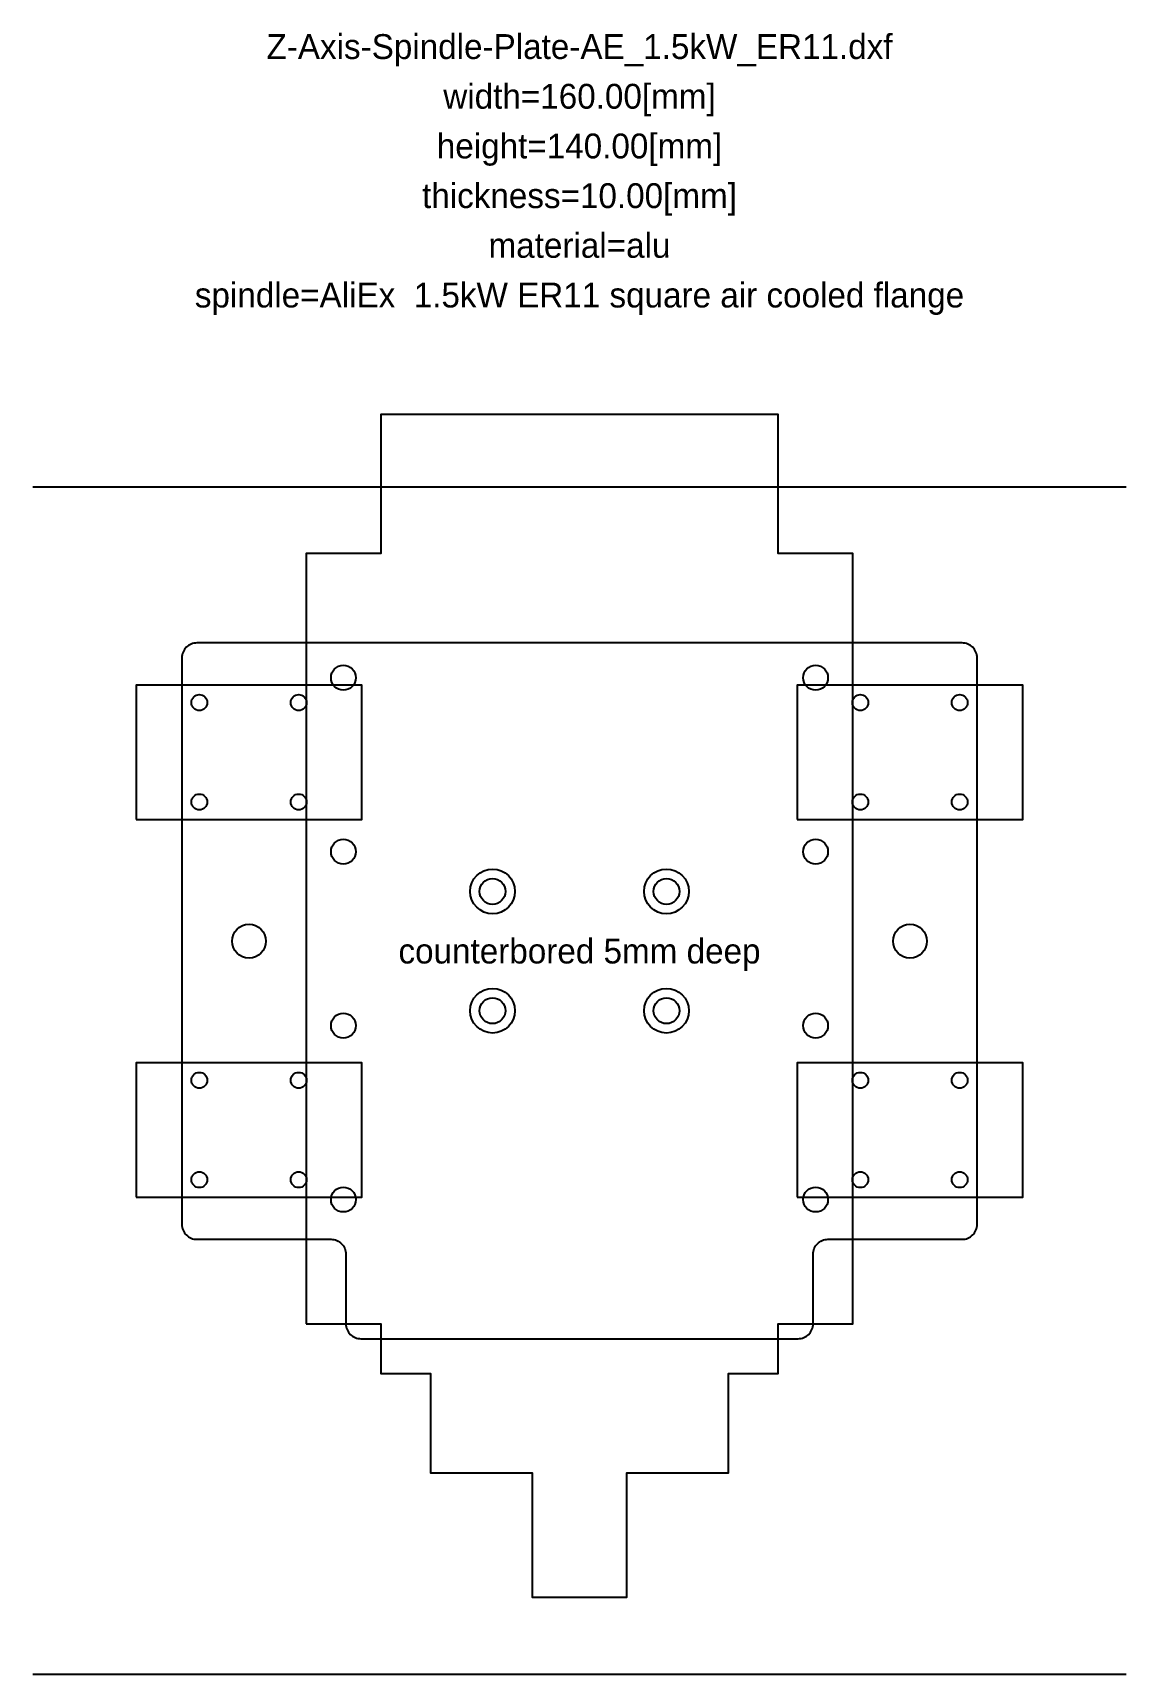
# Model space of a CAD drawing. Header units: metres. Extents: x -110 to 110, y -68 to 263.
import ezdxf
from ezdxf.enums import TextEntityAlignment as Align

# ---------------------------------------------------------------- set-up
doc = ezdxf.new("R2010")
doc.units = ezdxf.units.M
doc.layers.add('annotation', color=2, linetype='Continuous')
doc.layers.add('spindle_outline', color=2, linetype='Continuous')
doc.styles.add('LiberationSerif', font='LiberationSerif-Regular.ttf')

msp = doc.modelspace()

# ---------------------------------------------------------------- linework, layer by layer
msp.add_lwpolyline([(-44, 0), (44, 0, 0.414214), (47, 3), (47, 17, -0.414214), (50, 20), (77, 20, 0.414214), (80, 23), (80, 137, 0.414214), (77, 140), (-77, 140, 0.414214), (-80, 137), (-80, 23, 0.414214), (-77, 20), (-50, 20, -0.414214), (-47, 17), (-47, 3, 0.414214)], format="xyb", close=True)
for centre, radius in [((-47.5, 133), 2.5), ((47.5, 133), 2.5), ((-76.5, 128), 1.6), ((-56.5, 128), 1.6), ((56.5, 128), 1.6), ((76.5, 128), 1.6), ((-76.5, 108), 1.6), ((-56.5, 108), 1.6), ((56.5, 108), 1.6), ((76.5, 108), 1.6), ((-47.5, 98), 2.5), ((47.5, 98), 2.5), ((-17.5, 90), 2.6), ((17.5, 90), 2.6), ((-66.5, 80), 3.4), ((66.5, 80), 3.4), ((-17.5, 66), 2.6), ((17.5, 66), 2.6), ((-47.5, 63), 2.5), ((47.5, 63), 2.5), ((-76.5, 52), 1.6), ((-56.5, 52), 1.6), ((56.5, 52), 1.6), ((76.5, 52), 1.6), ((-76.5, 32), 1.6), ((-56.5, 32), 1.6), ((56.5, 32), 1.6), ((76.5, 32), 1.6), ((-47.5, 28), 2.5), ((47.5, 28), 2.5)]:
    msp.add_circle(centre, radius)
at = {"layer": 'annotation'}
for centre in [(-17.5, 90), (17.5, 90), (-17.5, 66), (17.5, 66)]:
    msp.add_circle(centre, 4.5, dxfattribs=at)
at = {"layer": 'outline'}
for points in [[(-89.2, 104.5), (-43.8, 104.5), (-43.8, 131.5), (-89.2, 131.5)], [(43.8, 104.5), (89.2, 104.5), (89.2, 131.5), (43.8, 131.5)], [(-89.2, 28.5), (-43.8, 28.5), (-43.8, 55.5), (-89.2, 55.5)], [(43.8, 28.5), (89.2, 28.5), (89.2, 55.5), (43.8, 55.5)]]:
    msp.add_lwpolyline(points, close=True, dxfattribs=at)
at = {"layer": 'spindle_outline'}
for points in [[(-55, 3), (-40, 3), (-40, -7), (-30, -7), (-30, -27), (-9.5, -27), (-9.5, -52), (9.5, -52), (9.5, -27), (30, -27), (30, -7), (40, -7), (40, 3), (55, 3), (55, 158), (40, 158), (40, 186), (-40, 186), (-40, 158), (-55, 158), (-55, 3)], [(-110, 171.44), (110, 171.44)], [(-110, -67.5), (110, -67.5)]]:
    msp.add_lwpolyline(points, dxfattribs=at)

# ---------------------------------------------------------------- texts
at = {"layer": 'annotation', "style": 'LiberationSerif'}
for s, p in [('Z-Axis-Spindle-Plate-AE_1.5kW_ER11.dxf', (0, 260)), ('width=160.00[mm]', (0, 250)), ('height=140.00[mm]', (0, 240)), ('thickness=10.00[mm]', (0, 230)), ('material=alu', (0, 220)), ('spindle=AliEx  1.5kW ER11 square air cooled flange', (0, 210)), ('counterbored 5mm deep', (0, 78))]:
    msp.add_text(s, height=5, dxfattribs=at).set_placement(p, align=Align.MIDDLE_CENTER)

doc.saveas('drawing.dxf')
